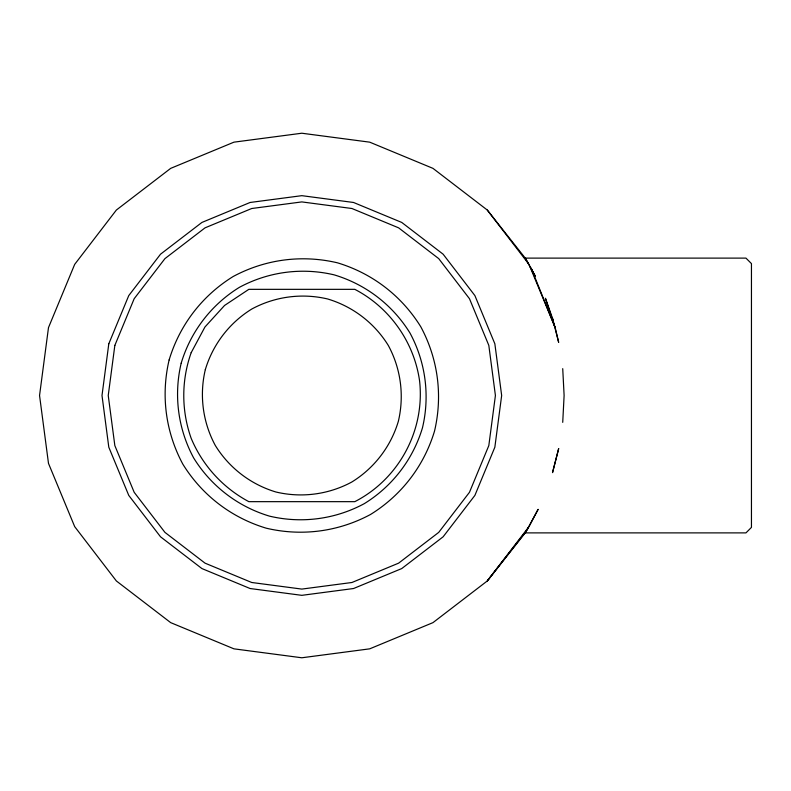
<?xml version="1.0" encoding="UTF-8"?>
<svg xmlns="http://www.w3.org/2000/svg" width="791" height="791" viewBox="0 0 791 791"><rect width="100%" height="100%" fill="white"/><g stroke="black" fill="none" stroke-linecap="round" stroke-linejoin="round"><path stroke-width="1.19" d="M562.727 422.354L564.112 395.5L562.727 368.646M528.437 527.538L525.244 532.887L487.286 580.96L432.964 622.636L369.713 648.838L301.826 657.776L233.948 648.838L170.688 622.636L116.366 580.96L74.69 526.638L48.488 463.388L39.55 395.5L48.488 327.612L74.69 264.362L116.366 210.04L170.688 168.364L233.948 142.162L301.826 133.224L369.713 142.162L432.964 168.364L487.286 210.04L525.244 258.113L535.319 276.237L530.108 266.518M525.244 532.887L745.953 532.887L751.45 527.389L751.45 263.611L745.953 258.113L525.244 258.113L528.348 263.324M487.286 210.04L528.971 264.362L555.173 327.612L558.664 342.355L552.533 318.427L545.404 298.237L555.173 327.612L531.443 268.742M552.533 318.427L553.522 321.878M108.802 343.778L101.999 395.5L108.802 447.222L128.765 495.413L160.524 536.802L201.913 568.561L250.104 588.524L301.826 595.336L353.547 588.524L401.749 568.561L443.128 536.802L474.887 495.413L494.85 447.222L501.662 395.5L494.85 343.778L474.887 295.587L443.128 254.198L401.749 222.439L353.547 202.476L301.826 195.664L250.104 202.476L201.913 222.439L160.524 254.198L128.765 295.587L108.802 343.778M114.843 345.4L108.238 395.5L114.843 445.6L134.173 492.289L164.943 532.383L205.037 563.152L251.726 582.492L301.826 589.087L351.936 582.492L398.624 563.152L438.718 532.383L469.478 492.289L488.818 445.6L495.413 395.5L488.818 345.4L469.478 298.711L438.718 258.617L398.624 227.848L351.936 208.508L301.826 201.913L251.726 208.508L205.037 227.848L164.943 258.617L134.173 298.711L114.843 345.4M169.126 359.945C160.781 395.47 165.596 432.044 182.85 464.188C202.061 495.215 231.328 517.67 266.27 528.2C301.796 536.555 338.37 531.74 370.524 514.476C401.541 495.265 424.006 465.998 434.536 431.055C442.881 395.53 438.066 358.956 420.812 326.812C401.591 295.785 372.324 273.33 337.391 262.8C301.865 254.445 265.292 259.26 233.137 276.524C202.11 295.735 179.656 325.002 169.126 359.945M181.188 363.178C173.585 395.253 178.015 428.94 193.666 457.949C210.97 486.01 237.923 506.695 269.504 516.137C301.579 523.751 335.265 519.311 364.275 503.659C392.336 486.366 413.021 459.403 422.463 427.822C430.077 395.747 425.637 362.06 409.995 333.051C392.692 304.99 365.739 284.305 334.158 274.863C302.083 267.249 268.396 271.689 239.386 287.341C211.326 304.634 190.641 331.597 181.188 363.178M205.314 369.644C199.233 395.302 202.783 422.246 215.3 445.462C229.143 467.906 250.707 484.448 275.97 492.012C301.628 498.093 328.581 494.553 351.787 482.026C374.232 468.193 390.784 446.628 398.338 421.356C404.428 395.698 400.879 368.754 388.361 345.538C374.519 323.094 352.954 306.552 327.692 298.988C302.033 292.907 275.08 296.447 251.874 308.974C229.42 322.807 212.878 344.372 205.314 369.644M558.664 448.645L552.533 472.573L558.664 448.645M191.175 352.677C181.307 380.392 181.307 410.608 191.175 438.323C202.536 465.464 222.884 487.81 248.839 501.662L354.813 501.662C399.01 478.95 425.103 430.314 419.586 380.936C414.128 342.068 389.637 307.432 354.813 289.338L248.839 289.338L224.565 305.455L204.948 326.999L191.175 352.677M538.088 509.404L526.846 530.247L487.286 580.96L528.971 526.638L538.088 509.404"/></g></svg>
